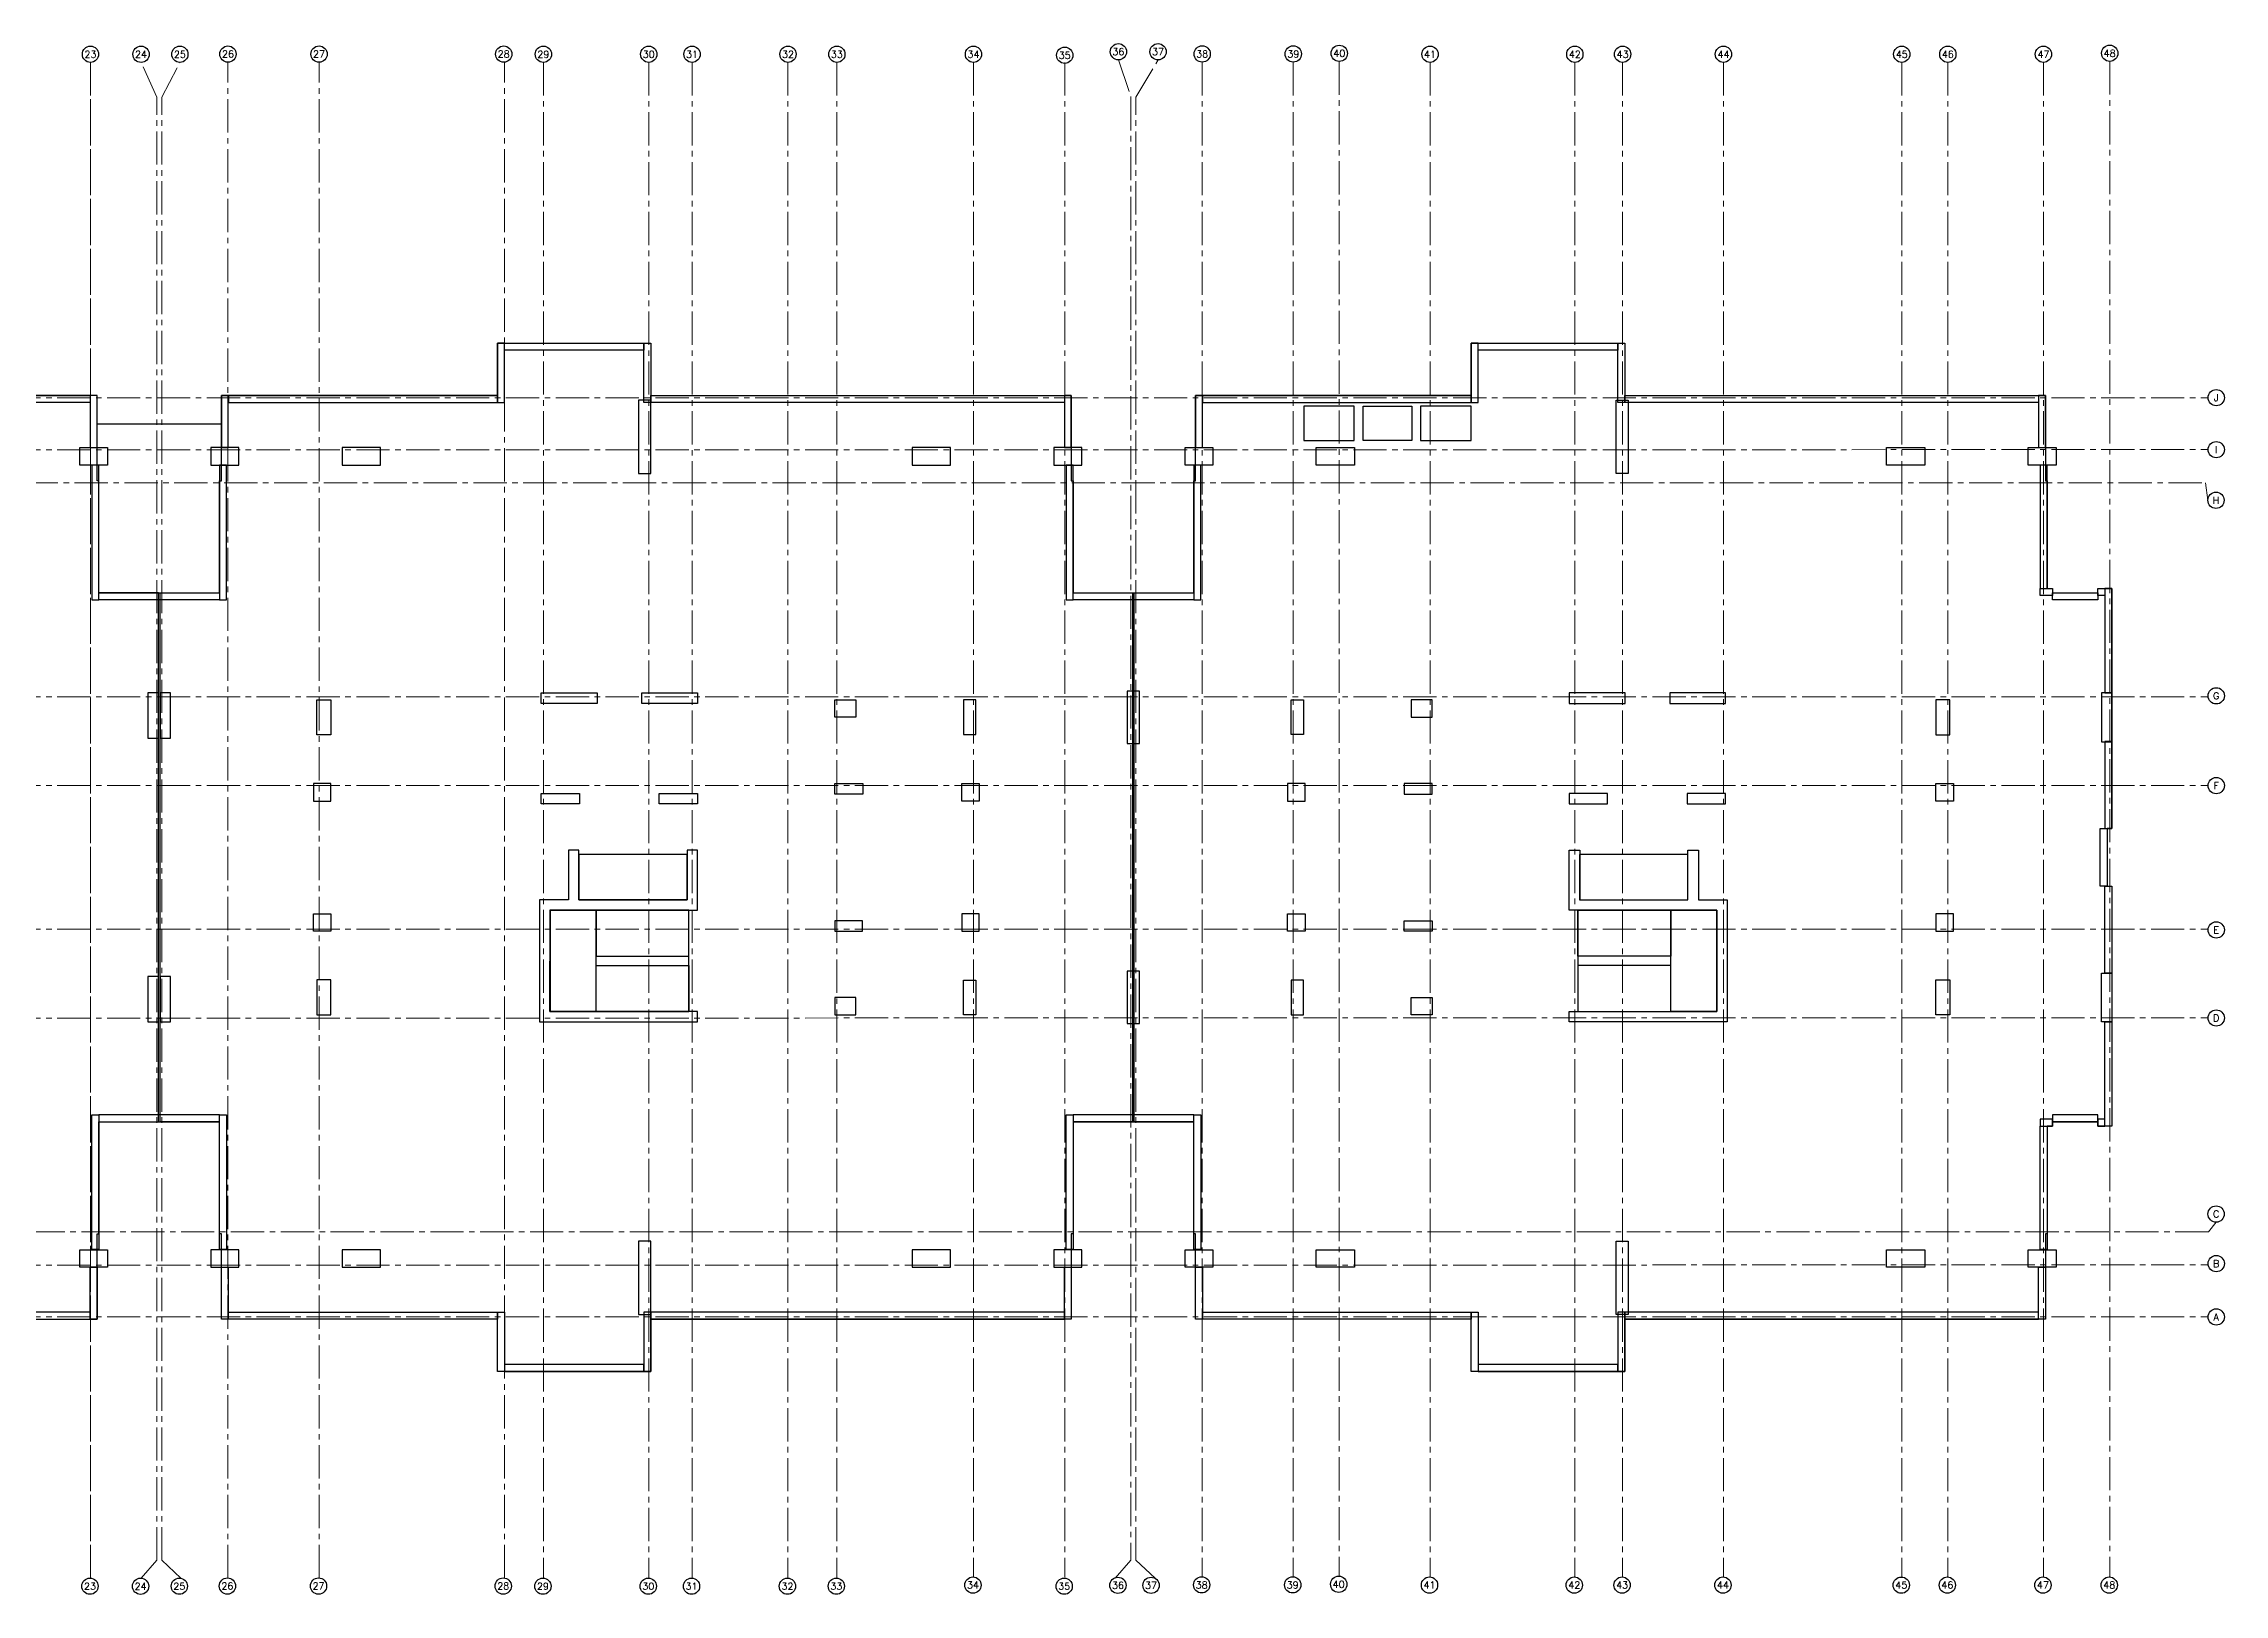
# Model space of a CAD drawing. Header units: metres. Extents: x -10 to 115, y -8 to 36.
# Drawn here: x 52.6 to 115.1, y -8 to 36.5 of the extents above; entities that cross this region are included whole.
import ezdxf
from ezdxf.enums import TextEntityAlignment as Align

# ---------------------------------------------------------------- set-up
doc = ezdxf.new("R2010")
doc.units = ezdxf.units.M
doc.linetypes.add('CENTER2', pattern=[28.575, 19.05, -3.175, 3.175, -3.175])
for name, color, linetype in [('Column', 4, 'Continuous'), ('GRID', 1, 'CENTER2'), ('Opening', 2, 'Continuous'), ('S-GRID-CIRC', 3, 'Continuous'), ('S-GRID-CIRC-TEXT', 3, 'Continuous'), ('S-SLAB-EDGE', 3, 'Continuous'), ('ShearWall', 241, 'Continuous'), ('Slab', 3, 'Continuous'), ('Stair', 170, 'Continuous'), ('Wall', 1, 'Continuous')]:
    doc.layers.add(name, color=color, linetype=linetype)
doc.layers.add('S-GRID-DIMS', color=2, linetype='Continuous', lineweight=0)
doc.styles.add('S-ROMANS', font='romans.shx', dxfattribs={"width": 0.75})

# ---------------------------------------------------------------- blocks, each defined once
blk = doc.blocks.new('S-GRID-CIRC')
at = {"layer": 'S-GRID-CIRC'}
blk.add_circle((0, 0), 0.35, dxfattribs=at)
at = {"layer": 'S-GRID-CIRC-TEXT', "color": 3, "style": 'S-ROMANS', "flags": 8}
blk.add_attdef('GRID-CIRC', text='', height=0.3, dxfattribs=at).set_placement((0, 0), align=Align.MIDDLE)

msp = doc.modelspace()

# ---------------------------------------------------------------- linework, layer by layer
at = {"layer": 'Column', "color": 4, "linetype": 'Continuous'}
for points in [[(54.42, 24.42), (53.62, 24.42), (53.62, 24.92), (54.42, 24.92)], [(57.38, 24.42), (58.18, 24.42), (58.18, 24.92), (57.38, 24.92)], [(61.14, 24.421), (62.24, 24.421), (62.24, 24.92), (61.14, 24.92)], [(77.48, 24.421), (78.58, 24.421), (78.58, 24.92), (77.48, 24.92)], [(81.54, 24.42), (82.34, 24.42), (82.34, 24.92), (81.54, 24.92)], [(86.1, 24.42), (85.3, 24.42), (85.3, 24.92), (86.1, 24.92)], [(90.16, 24.421), (89.06, 24.421), (89.06, 24.92), (90.16, 24.92)], [(106.5, 24.421), (105.4, 24.421), (105.4, 24.92), (106.5, 24.92)], [(110.26, 24.42), (109.46, 24.42), (109.46, 24.92), (110.26, 24.92)], [(55.575, 17.89), (55.575, 16.59), (55.875, 16.59), (55.875, 17.89)], [(55.925, 17.89), (55.925, 16.59), (56.225, 16.59), (56.225, 17.89)], [(60.42, 17.69), (60.82, 17.69), (60.82, 16.69), (60.42, 16.69)], [(75.26, 17.69), (75.86, 17.69), (75.86, 17.19), (75.26, 17.19)], [(79.3, 17.692), (78.95, 17.692), (78.95, 16.692), (79.3, 16.692)], [(83.995, 17.94), (83.645, 17.94), (83.645, 16.44), (83.995, 16.44)], [(88.34, 17.692), (88.69, 17.692), (88.69, 16.692), (88.34, 16.692)], [(92.38, 17.69), (91.78, 17.69), (91.78, 17.19), (92.38, 17.19)], [(107.22, 17.69), (106.82, 17.69), (106.82, 16.69), (107.22, 16.69)], [(111.86, 17.89), (111.56, 17.89), (111.56, 16.49), (111.86, 16.49)], [(60.82, 15.29), (60.32, 15.29), (60.32, 14.79), (60.82, 14.79)], [(66.848, 14.71), (66.848, 15.01), (67.948, 15.01), (67.948, 14.71)], [(70.23, 15.01), (71.33, 15.01), (71.33, 14.71), (70.23, 14.71)], [(75.26, 15.29), (76.06, 15.29), (76.06, 14.99), (75.26, 14.99)], [(78.9, 15.29), (79.4, 15.29), (79.4, 14.79), (78.9, 14.79)], [(88.74, 15.29), (88.24, 15.29), (88.24, 14.79), (88.74, 14.79)], [(92.38, 15.29), (91.58, 15.29), (91.58, 14.99), (92.38, 14.99)], [(97.41, 15.01), (96.31, 15.01), (96.31, 14.71), (97.41, 14.71)], [(100.792, 14.71), (100.792, 15.01), (99.692, 15.01), (99.692, 14.71)], [(106.82, 15.29), (107.32, 15.29), (107.32, 14.79), (106.82, 14.79)], [(60.82, 11.06), (60.32, 11.06), (60.32, 11.56), (60.82, 11.56)], [(75.258, 11.06), (76.058, 11.06), (76.058, 11.36), (75.258, 11.36)], [(78.9, 11.06), (79.4, 11.06), (79.4, 11.56), (78.9, 11.56)], [(88.74, 11.06), (88.24, 11.06), (88.24, 11.56), (88.74, 11.56)], [(92.382, 11.06), (91.582, 11.06), (91.582, 11.36), (92.382, 11.36)], [(106.82, 11.06), (107.32, 11.06), (107.32, 11.56), (106.82, 11.56)], [(55.575, 9.76), (55.575, 8.46), (55.875, 8.46), (55.875, 9.76)], [(55.925, 9.76), (55.925, 8.46), (56.225, 8.46), (56.225, 9.76)], [(60.42, 8.66), (60.82, 8.66), (60.82, 9.66), (60.42, 9.66)], [(79.3, 8.659), (78.95, 8.659), (78.95, 9.659), (79.3, 9.659)], [(83.995, 9.91), (83.645, 9.91), (83.645, 8.41), (83.995, 8.41)], [(88.34, 8.659), (88.69, 8.659), (88.69, 9.659), (88.34, 9.659)], [(107.22, 8.66), (106.82, 8.66), (106.82, 9.66), (107.22, 9.66)], [(111.86, 8.46), (111.56, 8.46), (111.56, 9.86), (111.86, 9.86)], [(75.26, 8.66), (75.86, 8.66), (75.86, 9.16), (75.26, 9.16)], [(92.38, 8.66), (91.78, 8.66), (91.78, 9.16), (92.38, 9.16)], [(54.42, 1.427), (53.62, 1.427), (53.62, 1.927), (54.42, 1.927)], [(57.38, 1.427), (58.18, 1.427), (58.18, 1.927), (57.38, 1.927)], [(61.14, 1.43), (62.24, 1.43), (62.24, 1.929), (61.14, 1.929)], [(77.48, 1.43), (78.58, 1.43), (78.58, 1.929), (77.48, 1.929)], [(81.54, 1.43), (82.34, 1.43), (82.34, 1.93), (81.54, 1.93)], [(86.1, 1.43), (85.3, 1.43), (85.3, 1.93), (86.1, 1.93)], [(90.16, 1.43), (89.06, 1.43), (89.06, 1.929), (90.16, 1.929)], [(106.5, 1.43), (105.4, 1.43), (105.4, 1.929), (106.5, 1.929)], [(110.26, 1.427), (109.46, 1.427), (109.46, 1.927), (110.26, 1.927)]]:
    msp.add_lwpolyline(points, close=True, dxfattribs=at)
at = {"layer": 'GRID', "lineweight": 0, "ltscale": 0.05}
for p, q in [((53.93, -7.482), (53.93, 35.963)), ((53.93, 35.963), (53.93, -7.453)), ((57.87, -7.482), (57.87, 35.963)), ((60.48, -7.482), (60.48, 35.963)), ((65.8, -7.482), (65.8, 35.963)), ((66.91, 35.963), (66.91, -7.482)), ((69.93, 35.963), (69.93, -7.482)), ((71.17, 35.963), (71.17, -7.482)), ((73.92, 35.963), (73.92, -7.482)), ((75.32, 35.963), (75.32, -7.482)), ((79.24, 35.963), (79.24, -7.453)), ((81.85, 35.963), (81.85, -7.453)), ((85.79, 35.963), (85.79, -7.453)), ((88.4, 35.963), (88.4, -7.453)), ((89.72, 35.988), (89.72, -7.427)), ((92.32, 35.963), (92.32, -7.453)), ((96.47, 35.963), (96.47, -7.453)), ((97.84, 35.963), (97.84, -7.453)), ((100.73, 35.963), (100.73, -7.453)), ((105.84, 35.963), (105.84, -7.453)), ((107.16, 35.963), (107.16, -7.453)), ((109.9, 35.963), (109.9, -7.453)), ((111.8, 35.991), (111.8, -7.453)), ((-9.888, 26.35), (114.619, 26.351)), ((-9.888, 24.86), (114.619, 24.861)), ((-9.888, 17.78), (114.619, 17.781)), ((-9.888, 15.23), (114.619, 15.231)), ((-9.888, 11.12), (114.619, 11.121)), ((-9.888, 8.57), (114.619, 8.571)), ((-9.888, 1.49), (114.619, 1.491)), ((-9.888, 0), (114.619, 0.001))]:
    msp.add_line(p, q, dxfattribs=at)
for points in [[(55.38, -7.484), (55.83, -6.974), (55.83, 34.963), (55.38, 35.961)], [(56.52, -7.484), (55.97, -6.974), (55.97, 34.963), (56.49, 35.963)], [(83.39, 36.033), (83.75, 34.963), (83.75, -6.974), (83.3, -7.484)], [(84.44, -7.484), (83.89, -6.974), (83.89, 34.963), (84.53, 36.033)], [(-9.89, 23.41), (-9.39, 23.91), (114.541, 23.911), (114.612, 23.411)], [(114.849, 2.718), (114.629, 2.441), (-9.38, 2.44), (-9.88, 2.94)]]:
    msp.add_lwpolyline(points, dxfattribs=at)
at = {"layer": 'Opening'}
for points in [[(67.93, 11.96), (71.03, 11.96), (71.03, 13.26), (67.93, 13.26)], [(96.608, 11.96), (99.707, 11.96), (99.707, 13.26), (96.608, 13.26)], [(67.099, 8.76), (71.08, 8.76), (71.08, 11.66), (67.099, 11.66)], [(96.56, 8.76), (100.538, 8.76), (100.538, 11.66), (96.56, 11.66)]]:
    msp.add_lwpolyline(points, close=True, dxfattribs=at)
at = {"layer": 'S-SLAB-EDGE'}
for points in [[(90.15, 26.111), (88.7, 26.111), (88.7, 25.121), (90.15, 25.121)], [(90.4, 26.111), (91.8, 26.111), (91.8, 25.121), (90.4, 25.121)], [(93.5, 26.111), (92.05, 26.111), (92.05, 25.121), (93.5, 25.121)]]:
    msp.add_lwpolyline(points, close=True, dxfattribs=at)
at = {"layer": 'ShearWall'}
for points in [[(69.99, 26.28), (69.64, 26.28), (69.64, 24.18), (69.99, 24.18)], [(97.65, 26.28), (98, 26.28), (98, 24.18), (97.65, 24.18)], [(66.85, 17.59), (66.85, 17.89), (68.45, 17.89), (68.45, 17.59)], [(69.73, 17.59), (69.73, 17.89), (71.33, 17.89), (71.33, 17.59)], [(97.91, 17.59), (97.91, 17.89), (96.31, 17.89), (96.31, 17.59)], [(100.79, 17.59), (100.79, 17.89), (99.19, 17.89), (99.19, 17.59)], [(66.802, 8.46), (71.33, 8.46), (71.33, 8.76), (67.099, 8.76), (67.102, 11.66), (71.33, 11.66), (71.33, 13.38), (71.03, 13.38), (71.03, 11.96), (67.93, 11.96), (67.93, 13.38), (67.63, 13.38), (67.63, 11.96), (66.802, 11.96)], [(100.838, 8.46), (96.31, 8.46), (96.31, 8.76), (100.541, 8.76), (100.538, 11.66), (96.31, 11.66), (96.31, 13.38), (96.61, 13.38), (96.61, 11.96), (99.71, 11.96), (99.71, 13.38), (100.01, 13.38), (100.01, 11.96), (100.838, 11.96)], [(69.99, 2.17), (69.64, 2.17), (69.64, 0.07), (69.99, 0.07)], [(97.65, 2.17), (98, 2.17), (98, 0.07), (97.65, 0.07)]]:
    msp.add_lwpolyline(points, close=True, dxfattribs=at)
at = {"layer": 'Slab'}
for points in [[(55.925, 20.754), (57.63, 20.754), (57.63, 23.971), (57.68, 23.971), (57.68, 26.411), (65.59, 26.411), (65.59, 27.913), (69.99, 27.911), (69.99, 26.411), (82.04, 26.411), (82.04, 23.971), (82.09, 23.971), (82.09, 20.754), (83.795, 20.754), (83.795, 5.599), (82.09, 5.599), (82.09, 2.381), (82.04, 2.381), (82.04, -0.059), (69.99, -0.059), (69.99, -1.559), (65.59, -1.56), (65.59, -0.059), (57.68, -0.059), (57.68, 2.381), (57.63, 2.381), (57.63, 5.599), (55.925, 5.599)], [(83.845, 20.754), (85.55, 20.754), (85.55, 23.971), (85.6, 23.971), (85.6, 26.411), (93.501, 26.411), (93.501, 27.913), (97.9, 27.911), (97.9, 26.411), (109.96, 26.411), (109.96, 23.971), (110.01, 23.971), (110.01, 20.884), (110.16, 20.884), (110.16, 20.754), (111.46, 20.754), (111.46, 20.884), (111.86, 20.884), (111.86, 14.001), (111.735, 14.001), (111.73, 14.001), (111.73, 12.351), (111.86, 12.351), (111.86, 5.469), (111.46, 5.469), (111.46, 5.599), (110.16, 5.599), (110.16, 5.469), (110.01, 5.469), (110.01, 2.381), (109.96, 2.381), (109.96, -0.059), (97.9, -0.059), (97.9, -1.559), (93.501, -1.56), (93.501, -0.059), (85.6, -0.059), (85.6, 2.381), (85.55, 2.381), (85.55, 5.599), (83.845, 5.599)]]:
    msp.add_lwpolyline(points, close=True, dxfattribs=at)
msp.add_lwpolyline([(46.21, -0.059), (54.12, -0.059), (54.12, 2.381), (54.17, 2.381), (54.17, 5.599), (55.875, 5.599), (55.875, 20.754), (54.17, 20.754), (54.17, 23.971), (54.12, 23.971), (54.12, 26.411), (46.21, 26.411)], dxfattribs=at)
at = {"layer": 'Stair', "elevation": -2}
for points in [[(67.102, 11.66), (67.102, 8.76), (68.42, 8.76), (68.42, 11.66)], [(100.538, 11.66), (100.538, 8.76), (99.22, 8.76), (99.22, 11.66)]]:
    msp.add_lwpolyline(points, close=True, dxfattribs=at)
at = {"layer": 'Stair'}
for points in [[(68.42, 10.34, -2), (71.08, 10.34, -4), (71.08, 11.66, -4), (68.42, 11.66, -2)], [(99.22, 10.34, -2), (96.56, 10.34, -4), (96.56, 11.66, -4), (99.22, 11.66, -2)]]:
    msp.add_polyline3d(points, close=True, dxfattribs=at)
for points in [[(68.42, 10.08, -2), (71.08, 10.08, 0), (71.08, 8.76, 0), (68.42, 8.76, -2)], [(99.22, 10.08, -2), (96.56, 10.08, 0), (96.56, 8.76, 0), (99.22, 8.76, -2)]]:
    msp.add_polyline3d(points, dxfattribs=at)
at = {"layer": 'Wall'}
msp.add_line((54.12, 25.603), (57.68, 25.603), dxfattribs=at)
for points in [[(65.591, 26.211), (65.791, 26.211), (65.791, 27.913), (65.591, 27.913)], [(65.791, 27.711), (65.791, 27.911), (69.79, 27.911), (69.79, 27.711)], [(69.99, 26.211), (69.79, 26.211), (69.79, 27.911), (69.99, 27.911)], [(93.501, 26.211), (93.701, 26.211), (93.701, 27.911), (93.501, 27.911)], [(93.701, 27.711), (93.701, 27.911), (97.7, 27.911), (97.7, 27.711)], [(97.9, 26.211), (97.7, 26.211), (97.7, 27.911), (97.9, 27.911)], [(46.209, 26.211), (46.209, 26.411), (53.92, 26.411), (53.92, 26.211)], [(54.12, 26.411), (53.92, 26.411), (53.92, 24.92), (54.12, 24.92)], [(57.88, 26.412), (57.68, 26.412), (57.68, 24.92), (57.88, 24.92)], [(65.591, 26.211), (65.591, 26.411), (57.89, 26.411), (57.89, 26.211)], [(69.99, 26.211), (69.99, 26.411), (81.84, 26.411), (81.84, 26.211)], [(82.04, 26.411), (81.84, 26.411), (81.84, 24.92), (82.04, 24.92)], [(85.8, 26.412), (85.6, 26.412), (85.6, 24.92), (85.8, 24.92)], [(93.501, 26.211), (93.501, 26.411), (85.8, 26.411), (85.8, 26.211)], [(97.9, 26.211), (97.9, 26.411), (109.76, 26.411), (109.76, 26.211)], [(109.96, 26.411), (109.76, 26.411), (109.76, 24.92), (109.96, 24.92)], [(54.17, 24.421), (53.97, 24.421), (53.97, 20.554), (54.17, 20.554)], [(57.83, 24.421), (57.63, 24.421), (57.63, 20.554), (57.83, 20.554)], [(82.09, 24.421), (81.89, 24.421), (81.89, 20.554), (82.09, 20.554)], [(85.75, 24.421), (85.55, 24.421), (85.55, 20.554), (85.75, 20.554)], [(110.01, 24.42), (109.81, 24.42), (109.81, 20.884), (110.01, 20.884)], [(54.17, 20.554), (54.17, 20.754), (57.63, 20.754), (57.63, 20.554)], [(82.09, 20.554), (82.09, 20.754), (85.55, 20.754), (85.55, 20.554)], [(109.81, 20.684), (109.81, 20.884), (110.16, 20.884), (110.16, 20.684)], [(110.16, 20.554), (110.16, 20.754), (111.46, 20.754), (111.46, 20.554)], [(111.46, 20.684), (111.46, 20.884), (111.66, 20.884), (111.66, 20.684)], [(111.86, 20.884), (111.66, 20.884), (111.66, 17.892), (111.86, 17.892)], [(111.86, 16.492), (111.66, 16.492), (111.66, 14.001), (111.86, 14.001)], [(111.73, 12.351), (111.53, 12.351), (111.53, 14.001), (111.73, 14.001)], [(111.86, 9.86), (111.66, 9.86), (111.66, 12.351), (111.86, 12.351)], [(111.86, 5.469), (111.66, 5.469), (111.66, 8.46), (111.86, 8.46)], [(54.17, 1.932), (53.97, 1.932), (53.97, 5.798), (54.17, 5.798)], [(54.17, 5.799), (54.17, 5.599), (57.63, 5.598), (57.63, 5.798)], [(57.83, 1.932), (57.63, 1.932), (57.63, 5.798), (57.83, 5.798)], [(82.09, 1.932), (81.89, 1.932), (81.89, 5.798), (82.09, 5.798)], [(82.09, 5.799), (82.09, 5.599), (85.55, 5.598), (85.55, 5.798)], [(85.75, 1.932), (85.55, 1.932), (85.55, 5.798), (85.75, 5.798)], [(109.81, 5.669), (109.81, 5.469), (110.16, 5.469), (110.16, 5.669)], [(110.16, 5.799), (110.16, 5.599), (111.46, 5.599), (111.46, 5.799)], [(111.46, 5.669), (111.46, 5.469), (111.66, 5.469), (111.66, 5.669)], [(110.01, 1.933), (109.81, 1.933), (109.81, 5.469), (110.01, 5.469)], [(54.12, -0.059), (53.92, -0.059), (53.92, 1.432), (54.12, 1.432)], [(57.88, -0.06), (57.68, -0.06), (57.68, 1.433), (57.88, 1.433)], [(82.04, -0.059), (81.84, -0.059), (81.84, 1.432), (82.04, 1.432)], [(85.8, -0.06), (85.6, -0.06), (85.6, 1.433), (85.8, 1.433)], [(109.96, -0.059), (109.76, -0.059), (109.76, 1.427), (109.96, 1.427)], [(46.209, 0.141), (46.209, -0.059), (53.92, -0.059), (53.92, 0.141)], [(65.591, 0.141), (65.591, -0.059), (57.89, -0.059), (57.89, 0.141)], [(65.591, 0.141), (65.791, 0.141), (65.791, -1.56), (65.591, -1.56)], [(69.99, 0.141), (69.79, 0.141), (69.79, -1.559), (69.99, -1.559)], [(69.99, 0.141), (69.99, -0.059), (81.84, -0.059), (81.84, 0.141)], [(93.501, 0.141), (93.501, -0.059), (85.8, -0.059), (85.8, 0.141)], [(93.501, 0.141), (93.701, 0.141), (93.701, -1.559), (93.501, -1.559)], [(97.9, 0.141), (97.7, 0.141), (97.7, -1.559), (97.9, -1.559)], [(97.9, 0.141), (97.9, -0.059), (109.76, -0.059), (109.76, 0.141)], [(65.791, -1.359), (65.791, -1.559), (69.79, -1.559), (69.79, -1.359)], [(93.701, -1.359), (93.701, -1.559), (97.7, -1.559), (97.7, -1.359)]]:
    msp.add_lwpolyline(points, close=True, dxfattribs=at)

# ---------------------------------------------------------------- block references
at = {"layer": 'S-GRID-CIRC'}
ref = msp.add_blockref('S-GRID-CIRC', (114.852, 26.351), dxfattribs=dict(at, xscale=0.667, yscale=0.667, zscale=0.667))
ref.add_attrib('GRID-CIRC', 'J', dxfattribs={"layer": 'S-GRID-CIRC-TEXT', "color": 3, "height": 0.2, "style": 'S-ROMANS'}).set_placement((114.852, 26.351), align=Align.MIDDLE)
ref = msp.add_blockref('S-GRID-CIRC', (114.852, 24.861), dxfattribs=dict(at, xscale=0.667, yscale=0.667, zscale=0.667))
ref.add_attrib('GRID-CIRC', 'I', dxfattribs={"layer": 'S-GRID-CIRC-TEXT', "color": 3, "height": 0.2, "style": 'S-ROMANS'}).set_placement((114.852, 24.861), align=Align.MIDDLE)
ref = msp.add_blockref('S-GRID-CIRC', (114.845, 23.411), dxfattribs=dict(at, xscale=0.667, yscale=0.667, zscale=0.667))
ref.add_attrib('GRID-CIRC', 'H', dxfattribs={"layer": 'S-GRID-CIRC-TEXT', "color": 3, "height": 0.2, "style": 'S-ROMANS'}).set_placement((114.845, 23.411), align=Align.MIDDLE)
ref = msp.add_blockref('S-GRID-CIRC', (114.851, 17.805), dxfattribs=dict(at, xscale=0.667, yscale=0.667, zscale=0.667))
ref.add_attrib('GRID-CIRC', 'G', dxfattribs={"layer": 'S-GRID-CIRC-TEXT', "color": 3, "height": 0.2, "style": 'S-ROMANS'}).set_placement((114.851, 17.805), align=Align.MIDDLE)
ref = msp.add_blockref('S-GRID-CIRC', (114.852, 15.231), dxfattribs=dict(at, xscale=0.667, yscale=0.667, zscale=0.667))
ref.add_attrib('GRID-CIRC', 'F', dxfattribs={"layer": 'S-GRID-CIRC-TEXT', "color": 3, "height": 0.2, "style": 'S-ROMANS'}).set_placement((114.852, 15.231), align=Align.MIDDLE)
ref = msp.add_blockref('S-GRID-CIRC', (114.852, 11.095), dxfattribs=dict(at, xscale=0.667, yscale=0.667, zscale=0.667))
ref.add_attrib('GRID-CIRC', 'E', dxfattribs={"layer": 'S-GRID-CIRC-TEXT', "color": 3, "height": 0.2, "style": 'S-ROMANS'}).set_placement((114.852, 11.095), align=Align.MIDDLE)
ref = msp.add_blockref('S-GRID-CIRC', (114.852, 8.571), dxfattribs=dict(at, xscale=0.667, yscale=0.667, zscale=0.667))
ref.add_attrib('GRID-CIRC', 'D', dxfattribs={"layer": 'S-GRID-CIRC-TEXT', "color": 3, "height": 0.2, "style": 'S-ROMANS'}).set_placement((114.852, 8.571), align=Align.MIDDLE)
ref = msp.add_blockref('S-GRID-CIRC', (114.849, 2.952), dxfattribs=dict(at, xscale=0.667, yscale=0.667, zscale=0.667))
ref.add_attrib('GRID-CIRC', 'C', dxfattribs={"layer": 'S-GRID-CIRC-TEXT', "color": 3, "height": 0.2, "style": 'S-ROMANS'}).set_placement((114.849, 2.952), align=Align.MIDDLE)
ref = msp.add_blockref('S-GRID-CIRC', (114.852, 1.531), dxfattribs=dict(at, xscale=0.667, yscale=0.667, zscale=0.667))
ref.add_attrib('GRID-CIRC', 'B', dxfattribs={"layer": 'S-GRID-CIRC-TEXT', "color": 3, "height": 0.2, "style": 'S-ROMANS'}).set_placement((114.852, 1.531), align=Align.MIDDLE)
ref = msp.add_blockref('S-GRID-CIRC', (114.852, 0.001), dxfattribs=dict(at, xscale=0.667, yscale=0.667, zscale=0.667))
ref.add_attrib('GRID-CIRC', 'A', dxfattribs={"layer": 'S-GRID-CIRC-TEXT', "color": 3, "height": 0.2, "style": 'S-ROMANS'}).set_placement((114.852, 0.001), align=Align.MIDDLE)
at = {"layer": 'S-GRID-DIMS', "ltscale": 20}
ref = msp.add_blockref('S-GRID-CIRC', (53.93, 36.196), dxfattribs=dict(at, xscale=0.667, yscale=0.667, zscale=0.667))
ref.add_attrib('GRID-CIRC', '23', dxfattribs={"layer": 'S-GRID-CIRC-TEXT', "color": 3, "height": 0.2001, "style": 'S-ROMANS'}).set_placement((53.93, 36.196), align=Align.MIDDLE)
ref = msp.add_blockref('S-GRID-CIRC', (55.38, 36.194), dxfattribs=dict(at, xscale=0.667, yscale=0.667, zscale=0.667))
ref.add_attrib('GRID-CIRC', '24', dxfattribs={"layer": 'S-GRID-CIRC-TEXT', "color": 3, "height": 0.2001, "style": 'S-ROMANS'}).set_placement((55.38, 36.194), align=Align.MIDDLE)
ref = msp.add_blockref('S-GRID-CIRC', (56.491, 36.196), dxfattribs=dict(at, xscale=0.667, yscale=0.667, zscale=0.667))
ref.add_attrib('GRID-CIRC', '25', dxfattribs={"layer": 'S-GRID-CIRC-TEXT', "color": 3, "height": 0.2001, "style": 'S-ROMANS'}).set_placement((56.491, 36.196), align=Align.MIDDLE)
ref = msp.add_blockref('S-GRID-CIRC', (57.87, 36.199), dxfattribs=dict(at, xscale=0.667, yscale=0.667, zscale=0.667))
ref.add_attrib('GRID-CIRC', '26', dxfattribs={"layer": 'S-GRID-CIRC-TEXT', "color": 3, "height": 0.2001, "style": 'S-ROMANS'}).set_placement((57.87, 36.199), align=Align.MIDDLE)
ref = msp.add_blockref('S-GRID-CIRC', (60.48, 36.199), dxfattribs=dict(at, xscale=0.667, yscale=0.667, zscale=0.667))
ref.add_attrib('GRID-CIRC', '27', dxfattribs={"layer": 'S-GRID-CIRC-TEXT', "color": 3, "height": 0.2001, "style": 'S-ROMANS'}).set_placement((60.48, 36.199), align=Align.MIDDLE)
ref = msp.add_blockref('S-GRID-CIRC', (65.773, 36.199), dxfattribs=dict(at, xscale=0.667, yscale=0.667, zscale=0.667))
ref.add_attrib('GRID-CIRC', '28', dxfattribs={"layer": 'S-GRID-CIRC-TEXT', "color": 3, "height": 0.2001, "style": 'S-ROMANS'}).set_placement((65.773, 36.199), align=Align.MIDDLE)
ref = msp.add_blockref('S-GRID-CIRC', (66.91, 36.196), dxfattribs=dict(at, xscale=0.667, yscale=0.667, zscale=0.667))
ref.add_attrib('GRID-CIRC', '29', dxfattribs={"layer": 'S-GRID-CIRC-TEXT', "color": 3, "height": 0.2001, "style": 'S-ROMANS'}).set_placement((66.91, 36.196), align=Align.MIDDLE)
ref = msp.add_blockref('S-GRID-CIRC', (69.93, 36.196), dxfattribs=dict(at, xscale=0.667, yscale=0.667, zscale=0.667))
ref.add_attrib('GRID-CIRC', '30', dxfattribs={"layer": 'S-GRID-CIRC-TEXT', "color": 3, "height": 0.2001, "style": 'S-ROMANS'}).set_placement((69.93, 36.196), align=Align.MIDDLE)
ref = msp.add_blockref('S-GRID-CIRC', (71.17, 36.196), dxfattribs=dict(at, xscale=0.667, yscale=0.667, zscale=0.667))
ref.add_attrib('GRID-CIRC', '31', dxfattribs={"layer": 'S-GRID-CIRC-TEXT', "color": 3, "height": 0.2001, "style": 'S-ROMANS'}).set_placement((71.17, 36.196), align=Align.MIDDLE)
ref = msp.add_blockref('S-GRID-CIRC', (73.92, 36.196), dxfattribs=dict(at, xscale=0.667, yscale=0.667, zscale=0.667))
ref.add_attrib('GRID-CIRC', '32', dxfattribs={"layer": 'S-GRID-CIRC-TEXT', "color": 3, "height": 0.2001, "style": 'S-ROMANS'}).set_placement((73.92, 36.196), align=Align.MIDDLE)
ref = msp.add_blockref('S-GRID-CIRC', (75.32, 36.196), dxfattribs=dict(at, xscale=0.667, yscale=0.667, zscale=0.667))
ref.add_attrib('GRID-CIRC', '33', dxfattribs={"layer": 'S-GRID-CIRC-TEXT', "color": 3, "height": 0.2001, "style": 'S-ROMANS'}).set_placement((75.32, 36.196), align=Align.MIDDLE)
ref = msp.add_blockref('S-GRID-CIRC', (79.236, 36.196), dxfattribs=dict(at, xscale=0.667, yscale=0.667, zscale=0.667))
ref.add_attrib('GRID-CIRC', '34', dxfattribs={"layer": 'S-GRID-CIRC-TEXT', "color": 3, "height": 0.2001, "style": 'S-ROMANS'}).set_placement((79.236, 36.196), align=Align.MIDDLE)
ref = msp.add_blockref('S-GRID-CIRC', (81.85, 36.167), dxfattribs=dict(at, xscale=0.667, yscale=0.667, zscale=0.667))
ref.add_attrib('GRID-CIRC', '35', dxfattribs={"layer": 'S-GRID-CIRC-TEXT', "color": 3, "height": 0.2001, "style": 'S-ROMANS'}).set_placement((81.85, 36.167), align=Align.MIDDLE)
ref = msp.add_blockref('S-GRID-CIRC', (83.39, 36.266), dxfattribs=dict(at, xscale=0.667, yscale=0.667, zscale=0.667))
ref.add_attrib('GRID-CIRC', '36', dxfattribs={"layer": 'S-GRID-CIRC-TEXT', "color": 3, "height": 0.2001, "style": 'S-ROMANS'}).set_placement((83.39, 36.266), align=Align.MIDDLE)
ref = msp.add_blockref('S-GRID-CIRC', (84.526, 36.266), dxfattribs=dict(at, xscale=0.667, yscale=0.667, zscale=0.667))
ref.add_attrib('GRID-CIRC', '37', dxfattribs={"layer": 'S-GRID-CIRC-TEXT', "color": 3, "height": 0.2001, "style": 'S-ROMANS'}).set_placement((84.526, 36.266), align=Align.MIDDLE)
ref = msp.add_blockref('S-GRID-CIRC', (85.79, 36.204), dxfattribs=dict(at, xscale=0.667, yscale=0.667, zscale=0.667))
ref.add_attrib('GRID-CIRC', '38', dxfattribs={"layer": 'S-GRID-CIRC-TEXT', "color": 3, "height": 0.2001, "style": 'S-ROMANS'}).set_placement((85.79, 36.204), align=Align.MIDDLE)
ref = msp.add_blockref('S-GRID-CIRC', (88.4, 36.204), dxfattribs=dict(at, xscale=0.667, yscale=0.667, zscale=0.667))
ref.add_attrib('GRID-CIRC', '39', dxfattribs={"layer": 'S-GRID-CIRC-TEXT', "color": 3, "height": 0.2001, "style": 'S-ROMANS'}).set_placement((88.4, 36.204), align=Align.MIDDLE)
ref = msp.add_blockref('S-GRID-CIRC', (89.719, 36.221), dxfattribs=dict(at, xscale=0.667, yscale=0.667, zscale=0.667))
ref.add_attrib('GRID-CIRC', '40', dxfattribs={"layer": 'S-GRID-CIRC-TEXT', "color": 3, "height": 0.2001, "style": 'S-ROMANS'}).set_placement((89.719, 36.221), align=Align.MIDDLE)
ref = msp.add_blockref('S-GRID-CIRC', (92.32, 36.196), dxfattribs=dict(at, xscale=0.667, yscale=0.667, zscale=0.667))
ref.add_attrib('GRID-CIRC', '41', dxfattribs={"layer": 'S-GRID-CIRC-TEXT', "color": 3, "height": 0.2001, "style": 'S-ROMANS'}).set_placement((92.32, 36.196), align=Align.MIDDLE)
ref = msp.add_blockref('S-GRID-CIRC', (96.47, 36.196), dxfattribs=dict(at, xscale=0.667, yscale=0.667, zscale=0.667))
ref.add_attrib('GRID-CIRC', '42', dxfattribs={"layer": 'S-GRID-CIRC-TEXT', "color": 3, "height": 0.2001, "style": 'S-ROMANS'}).set_placement((96.47, 36.196), align=Align.MIDDLE)
ref = msp.add_blockref('S-GRID-CIRC', (97.84, 36.196), dxfattribs=dict(at, xscale=0.667, yscale=0.667, zscale=0.667))
ref.add_attrib('GRID-CIRC', '43', dxfattribs={"layer": 'S-GRID-CIRC-TEXT', "color": 3, "height": 0.2001, "style": 'S-ROMANS'}).set_placement((97.84, 36.196), align=Align.MIDDLE)
ref = msp.add_blockref('S-GRID-CIRC', (100.73, 36.196), dxfattribs=dict(at, xscale=0.667, yscale=0.667, zscale=0.667))
ref.add_attrib('GRID-CIRC', '44', dxfattribs={"layer": 'S-GRID-CIRC-TEXT', "color": 3, "height": 0.2001, "style": 'S-ROMANS'}).set_placement((100.73, 36.196), align=Align.MIDDLE)
ref = msp.add_blockref('S-GRID-CIRC', (105.84, 36.196), dxfattribs=dict(at, xscale=0.667, yscale=0.667, zscale=0.667))
ref.add_attrib('GRID-CIRC', '45', dxfattribs={"layer": 'S-GRID-CIRC-TEXT', "color": 3, "height": 0.2001, "style": 'S-ROMANS'}).set_placement((105.84, 36.196), align=Align.MIDDLE)
ref = msp.add_blockref('S-GRID-CIRC', (107.16, 36.196), dxfattribs=dict(at, xscale=0.667, yscale=0.667, zscale=0.667))
ref.add_attrib('GRID-CIRC', '46', dxfattribs={"layer": 'S-GRID-CIRC-TEXT', "color": 3, "height": 0.2001, "style": 'S-ROMANS'}).set_placement((107.16, 36.196), align=Align.MIDDLE)
ref = msp.add_blockref('S-GRID-CIRC', (109.9, 36.196), dxfattribs=dict(at, xscale=0.667, yscale=0.667, zscale=0.667))
ref.add_attrib('GRID-CIRC', '47', dxfattribs={"layer": 'S-GRID-CIRC-TEXT', "color": 3, "height": 0.2001, "style": 'S-ROMANS'}).set_placement((109.9, 36.196), align=Align.MIDDLE)
ref = msp.add_blockref('S-GRID-CIRC', (111.8, 36.224), dxfattribs=dict(at, xscale=0.667, yscale=0.667, zscale=0.667))
ref.add_attrib('GRID-CIRC', '48', dxfattribs={"layer": 'S-GRID-CIRC-TEXT', "color": 3, "height": 0.2001, "style": 'S-ROMANS'}).set_placement((111.8, 36.224), align=Align.MIDDLE)
ref = msp.add_blockref('S-GRID-CIRC', (53.915, -7.715), dxfattribs=dict(at, xscale=0.667, yscale=0.667, zscale=0.667))
ref.add_attrib('GRID-CIRC', '23', dxfattribs={"layer": 'S-GRID-CIRC-TEXT', "color": 3, "height": 0.2001, "style": 'S-ROMANS'}).set_placement((53.915, -7.715), align=Align.MIDDLE)
ref = msp.add_blockref('S-GRID-CIRC', (55.365, -7.717), dxfattribs=dict(at, xscale=0.667, yscale=0.667, zscale=0.667))
ref.add_attrib('GRID-CIRC', '24', dxfattribs={"layer": 'S-GRID-CIRC-TEXT', "color": 3, "height": 0.2001, "style": 'S-ROMANS'}).set_placement((55.365, -7.717), align=Align.MIDDLE)
ref = msp.add_blockref('S-GRID-CIRC', (56.476, -7.715), dxfattribs=dict(at, xscale=0.667, yscale=0.667, zscale=0.667))
ref.add_attrib('GRID-CIRC', '25', dxfattribs={"layer": 'S-GRID-CIRC-TEXT', "color": 3, "height": 0.2001, "style": 'S-ROMANS'}).set_placement((56.476, -7.715), align=Align.MIDDLE)
ref = msp.add_blockref('S-GRID-CIRC', (57.855, -7.712), dxfattribs=dict(at, xscale=0.667, yscale=0.667, zscale=0.667))
ref.add_attrib('GRID-CIRC', '26', dxfattribs={"layer": 'S-GRID-CIRC-TEXT', "color": 3, "height": 0.2001, "style": 'S-ROMANS'}).set_placement((57.855, -7.712), align=Align.MIDDLE)
ref = msp.add_blockref('S-GRID-CIRC', (60.465, -7.712), dxfattribs=dict(at, xscale=0.667, yscale=0.667, zscale=0.667))
ref.add_attrib('GRID-CIRC', '27', dxfattribs={"layer": 'S-GRID-CIRC-TEXT', "color": 3, "height": 0.2001, "style": 'S-ROMANS'}).set_placement((60.465, -7.712), align=Align.MIDDLE)
ref = msp.add_blockref('S-GRID-CIRC', (65.758, -7.712), dxfattribs=dict(at, xscale=0.667, yscale=0.667, zscale=0.667))
ref.add_attrib('GRID-CIRC', '28', dxfattribs={"layer": 'S-GRID-CIRC-TEXT', "color": 3, "height": 0.2001, "style": 'S-ROMANS'}).set_placement((65.758, -7.712), align=Align.MIDDLE)
ref = msp.add_blockref('S-GRID-CIRC', (66.895, -7.715), dxfattribs=dict(at, xscale=0.667, yscale=0.667, zscale=0.667))
ref.add_attrib('GRID-CIRC', '29', dxfattribs={"layer": 'S-GRID-CIRC-TEXT', "color": 3, "height": 0.2001, "style": 'S-ROMANS'}).set_placement((66.895, -7.715), align=Align.MIDDLE)
ref = msp.add_blockref('S-GRID-CIRC', (69.915, -7.715), dxfattribs=dict(at, xscale=0.667, yscale=0.667, zscale=0.667))
ref.add_attrib('GRID-CIRC', '30', dxfattribs={"layer": 'S-GRID-CIRC-TEXT', "color": 3, "height": 0.2001, "style": 'S-ROMANS'}).set_placement((69.915, -7.715), align=Align.MIDDLE)
ref = msp.add_blockref('S-GRID-CIRC', (71.155, -7.715), dxfattribs=dict(at, xscale=0.667, yscale=0.667, zscale=0.667))
ref.add_attrib('GRID-CIRC', '31', dxfattribs={"layer": 'S-GRID-CIRC-TEXT', "color": 3, "height": 0.2001, "style": 'S-ROMANS'}).set_placement((71.155, -7.715), align=Align.MIDDLE)
ref = msp.add_blockref('S-GRID-CIRC', (73.905, -7.715), dxfattribs=dict(at, xscale=0.667, yscale=0.667, zscale=0.667))
ref.add_attrib('GRID-CIRC', '32', dxfattribs={"layer": 'S-GRID-CIRC-TEXT', "color": 3, "height": 0.2001, "style": 'S-ROMANS'}).set_placement((73.905, -7.715), align=Align.MIDDLE)
ref = msp.add_blockref('S-GRID-CIRC', (75.305, -7.715), dxfattribs=dict(at, xscale=0.667, yscale=0.667, zscale=0.667))
ref.add_attrib('GRID-CIRC', '33', dxfattribs={"layer": 'S-GRID-CIRC-TEXT', "color": 3, "height": 0.2001, "style": 'S-ROMANS'}).set_placement((75.305, -7.715), align=Align.MIDDLE)
ref = msp.add_blockref('S-GRID-CIRC', (79.221, -7.685), dxfattribs=dict(at, xscale=0.667, yscale=0.667, zscale=0.667))
ref.add_attrib('GRID-CIRC', '34', dxfattribs={"layer": 'S-GRID-CIRC-TEXT', "color": 3, "height": 0.2001, "style": 'S-ROMANS'}).set_placement((79.221, -7.685), align=Align.MIDDLE)
ref = msp.add_blockref('S-GRID-CIRC', (81.835, -7.715), dxfattribs=dict(at, xscale=0.667, yscale=0.667, zscale=0.667))
ref.add_attrib('GRID-CIRC', '35', dxfattribs={"layer": 'S-GRID-CIRC-TEXT', "color": 3, "height": 0.2001, "style": 'S-ROMANS'}).set_placement((81.835, -7.715), align=Align.MIDDLE)
ref = msp.add_blockref('S-GRID-CIRC', (83.375, -7.691), dxfattribs=dict(at, xscale=0.667, yscale=0.667, zscale=0.667))
ref.add_attrib('GRID-CIRC', '36', dxfattribs={"layer": 'S-GRID-CIRC-TEXT', "color": 3, "height": 0.2001, "style": 'S-ROMANS'}).set_placement((83.375, -7.691), align=Align.MIDDLE)
ref = msp.add_blockref('S-GRID-CIRC', (84.324, -7.691), dxfattribs=dict(at, xscale=0.667, yscale=0.667, zscale=0.667))
ref.add_attrib('GRID-CIRC', '37', dxfattribs={"layer": 'S-GRID-CIRC-TEXT', "color": 3, "height": 0.2001, "style": 'S-ROMANS'}).set_placement((84.324, -7.691), align=Align.MIDDLE)
ref = msp.add_blockref('S-GRID-CIRC', (85.775, -7.677), dxfattribs=dict(at, xscale=0.667, yscale=0.667, zscale=0.667))
ref.add_attrib('GRID-CIRC', '38', dxfattribs={"layer": 'S-GRID-CIRC-TEXT', "color": 3, "height": 0.2001, "style": 'S-ROMANS'}).set_placement((85.775, -7.677), align=Align.MIDDLE)
ref = msp.add_blockref('S-GRID-CIRC', (88.385, -7.677), dxfattribs=dict(at, xscale=0.667, yscale=0.667, zscale=0.667))
ref.add_attrib('GRID-CIRC', '39', dxfattribs={"layer": 'S-GRID-CIRC-TEXT', "color": 3, "height": 0.2001, "style": 'S-ROMANS'}).set_placement((88.385, -7.677), align=Align.MIDDLE)
ref = msp.add_blockref('S-GRID-CIRC', (89.704, -7.66), dxfattribs=dict(at, xscale=0.667, yscale=0.667, zscale=0.667))
ref.add_attrib('GRID-CIRC', '40', dxfattribs={"layer": 'S-GRID-CIRC-TEXT', "color": 3, "height": 0.2001, "style": 'S-ROMANS'}).set_placement((89.704, -7.66), align=Align.MIDDLE)
ref = msp.add_blockref('S-GRID-CIRC', (92.305, -7.685), dxfattribs=dict(at, xscale=0.667, yscale=0.667, zscale=0.667))
ref.add_attrib('GRID-CIRC', '41', dxfattribs={"layer": 'S-GRID-CIRC-TEXT', "color": 3, "height": 0.2001, "style": 'S-ROMANS'}).set_placement((92.305, -7.685), align=Align.MIDDLE)
ref = msp.add_blockref('S-GRID-CIRC', (96.455, -7.685), dxfattribs=dict(at, xscale=0.667, yscale=0.667, zscale=0.667))
ref.add_attrib('GRID-CIRC', '42', dxfattribs={"layer": 'S-GRID-CIRC-TEXT', "color": 3, "height": 0.2001, "style": 'S-ROMANS'}).set_placement((96.455, -7.685), align=Align.MIDDLE)
ref = msp.add_blockref('S-GRID-CIRC', (97.825, -7.685), dxfattribs=dict(at, xscale=0.667, yscale=0.667, zscale=0.667))
ref.add_attrib('GRID-CIRC', '43', dxfattribs={"layer": 'S-GRID-CIRC-TEXT', "color": 3, "height": 0.2001, "style": 'S-ROMANS'}).set_placement((97.825, -7.685), align=Align.MIDDLE)
ref = msp.add_blockref('S-GRID-CIRC', (100.715, -7.685), dxfattribs=dict(at, xscale=0.667, yscale=0.667, zscale=0.667))
ref.add_attrib('GRID-CIRC', '44', dxfattribs={"layer": 'S-GRID-CIRC-TEXT', "color": 3, "height": 0.2001, "style": 'S-ROMANS'}).set_placement((100.715, -7.685), align=Align.MIDDLE)
ref = msp.add_blockref('S-GRID-CIRC', (105.825, -7.686), dxfattribs=dict(at, xscale=0.667, yscale=0.667, zscale=0.667))
ref.add_attrib('GRID-CIRC', '45', dxfattribs={"layer": 'S-GRID-CIRC-TEXT', "color": 3, "height": 0.2001, "style": 'S-ROMANS'}).set_placement((105.825, -7.686), align=Align.MIDDLE)
ref = msp.add_blockref('S-GRID-CIRC', (107.145, -7.685), dxfattribs=dict(at, xscale=0.667, yscale=0.667, zscale=0.667))
ref.add_attrib('GRID-CIRC', '46', dxfattribs={"layer": 'S-GRID-CIRC-TEXT', "color": 3, "height": 0.2001, "style": 'S-ROMANS'}).set_placement((107.145, -7.685), align=Align.MIDDLE)
ref = msp.add_blockref('S-GRID-CIRC', (109.885, -7.685), dxfattribs=dict(at, xscale=0.667, yscale=0.667, zscale=0.667))
ref.add_attrib('GRID-CIRC', '47', dxfattribs={"layer": 'S-GRID-CIRC-TEXT', "color": 3, "height": 0.2001, "style": 'S-ROMANS'}).set_placement((109.885, -7.685), align=Align.MIDDLE)
ref = msp.add_blockref('S-GRID-CIRC', (111.785, -7.685), dxfattribs=dict(at, xscale=0.667, yscale=0.667, zscale=0.667))
ref.add_attrib('GRID-CIRC', '48', dxfattribs={"layer": 'S-GRID-CIRC-TEXT', "color": 3, "height": 0.2001, "style": 'S-ROMANS'}).set_placement((111.785, -7.685), align=Align.MIDDLE)

doc.saveas('drawing.dxf')
